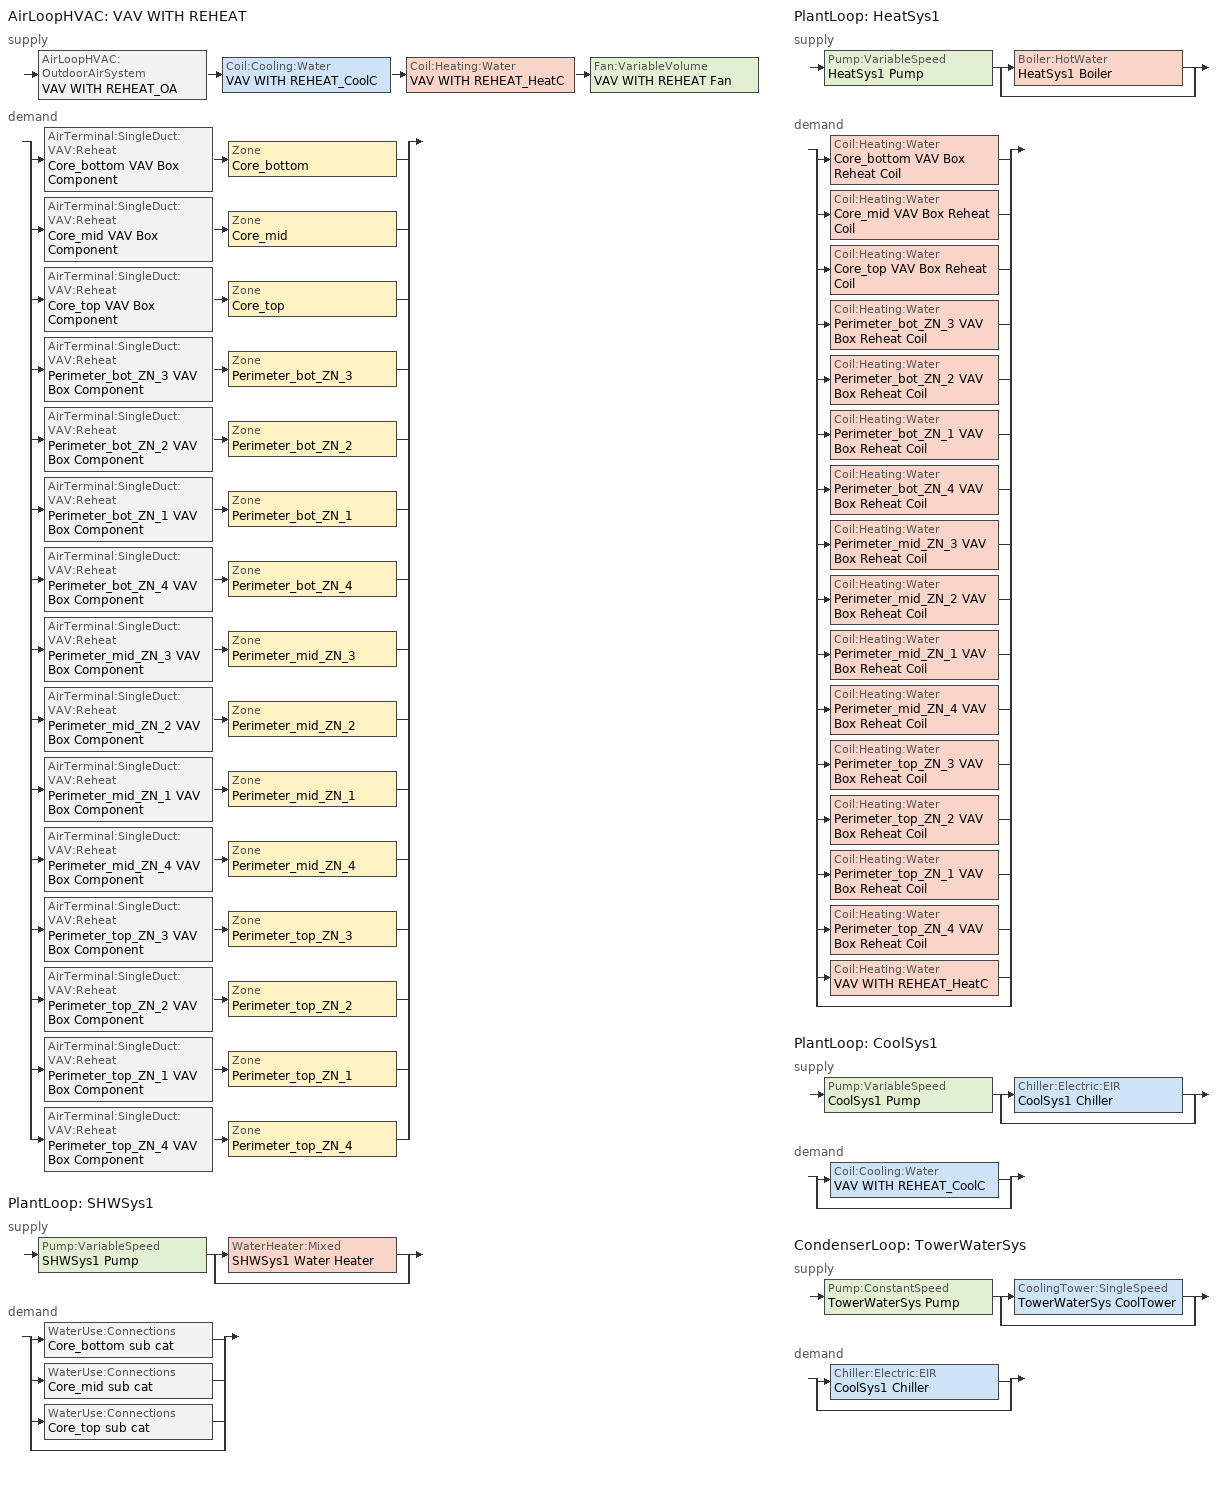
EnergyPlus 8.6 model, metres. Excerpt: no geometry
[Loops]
AirLoopHVAC 'VAV WITH REHEAT'
 supply: AirLoopHVAC:OutdoorAirSystem 'VAV WITH REHEAT_OA' > Coil:Cooling:Water 'VAV WITH REHEAT_CoolC' > Coil:Heating:Water 'VAV WITH REHEAT_HeatC' > Fan:VariableVolume 'VAV WITH REHEAT Fan'
 demand: split
  | AirTerminal:SingleDuct:VAV:Reheat 'Core_bottom VAV Box Component' > Zone 'Core_bottom'
  | AirTerminal:SingleDuct:VAV:Reheat 'Core_mid VAV Box Component' > Zone 'Core_mid'
  | AirTerminal:SingleDuct:VAV:Reheat 'Core_top VAV Box Component' > Zone 'Core_top'
  | AirTerminal:SingleDuct:VAV:Reheat 'Perimeter_bot_ZN_3 VAV Box Component' > Zone 'Perimeter_bot_ZN_3'
  | AirTerminal:SingleDuct:VAV:Reheat 'Perimeter_bot_ZN_2 VAV Box Component' > Zone 'Perimeter_bot_ZN_2'
  | AirTerminal:SingleDuct:VAV:Reheat 'Perimeter_bot_ZN_1 VAV Box Component' > Zone 'Perimeter_bot_ZN_1'
  | AirTerminal:SingleDuct:VAV:Reheat 'Perimeter_bot_ZN_4 VAV Box Component' > Zone 'Perimeter_bot_ZN_4'
  | AirTerminal:SingleDuct:VAV:Reheat 'Perimeter_mid_ZN_3 VAV Box Component' > Zone 'Perimeter_mid_ZN_3'
  | AirTerminal:SingleDuct:VAV:Reheat 'Perimeter_mid_ZN_2 VAV Box Component' > Zone 'Perimeter_mid_ZN_2'
  | AirTerminal:SingleDuct:VAV:Reheat 'Perimeter_mid_ZN_1 VAV Box Component' > Zone 'Perimeter_mid_ZN_1'
  | AirTerminal:SingleDuct:VAV:Reheat 'Perimeter_mid_ZN_4 VAV Box Component' > Zone 'Perimeter_mid_ZN_4'
  | AirTerminal:SingleDuct:VAV:Reheat 'Perimeter_top_ZN_3 VAV Box Component' > Zone 'Perimeter_top_ZN_3'
  | AirTerminal:SingleDuct:VAV:Reheat 'Perimeter_top_ZN_2 VAV Box Component' > Zone 'Perimeter_top_ZN_2'
  | AirTerminal:SingleDuct:VAV:Reheat 'Perimeter_top_ZN_1 VAV Box Component' > Zone 'Perimeter_top_ZN_1'
  | AirTerminal:SingleDuct:VAV:Reheat 'Perimeter_top_ZN_4 VAV Box Component' > Zone 'Perimeter_top_ZN_4'
PlantLoop 'SHWSys1'
 supply: Pump:VariableSpeed 'SHWSys1 Pump' > split
  | WaterHeater:Mixed 'SHWSys1 Water Heater'
  | bypass
 demand: split
  | WaterUse:Connections 'Core_bottom sub cat'
  | WaterUse:Connections 'Core_mid sub cat'
  | WaterUse:Connections 'Core_top sub cat'
  | bypass
PlantLoop 'HeatSys1'
 supply: Pump:VariableSpeed 'HeatSys1 Pump' > split
  | Boiler:HotWater 'HeatSys1 Boiler'
  | bypass
 demand: split
  | Coil:Heating:Water 'Core_bottom VAV Box Reheat Coil'
  | Coil:Heating:Water 'Core_mid VAV Box Reheat Coil'
  | Coil:Heating:Water 'Core_top VAV Box Reheat Coil'
  | Coil:Heating:Water 'Perimeter_bot_ZN_3 VAV Box Reheat Coil'
  | Coil:Heating:Water 'Perimeter_bot_ZN_2 VAV Box Reheat Coil'
  | Coil:Heating:Water 'Perimeter_bot_ZN_1 VAV Box Reheat Coil'
  | Coil:Heating:Water 'Perimeter_bot_ZN_4 VAV Box Reheat Coil'
  | Coil:Heating:Water 'Perimeter_mid_ZN_3 VAV Box Reheat Coil'
  | Coil:Heating:Water 'Perimeter_mid_ZN_2 VAV Box Reheat Coil'
  | Coil:Heating:Water 'Perimeter_mid_ZN_1 VAV Box Reheat Coil'
  | Coil:Heating:Water 'Perimeter_mid_ZN_4 VAV Box Reheat Coil'
  | Coil:Heating:Water 'Perimeter_top_ZN_3 VAV Box Reheat Coil'
  | Coil:Heating:Water 'Perimeter_top_ZN_2 VAV Box Reheat Coil'
  | Coil:Heating:Water 'Perimeter_top_ZN_1 VAV Box Reheat Coil'
  | Coil:Heating:Water 'Perimeter_top_ZN_4 VAV Box Reheat Coil'
  | Coil:Heating:Water 'VAV WITH REHEAT_HeatC'
  | bypass
PlantLoop 'CoolSys1'
 supply: Pump:VariableSpeed 'CoolSys1 Pump' > split
  | Chiller:Electric:EIR 'CoolSys1 Chiller'
  | bypass
 demand: split
  | Coil:Cooling:Water 'VAV WITH REHEAT_CoolC'
  | bypass
CondenserLoop 'TowerWaterSys'
 supply: Pump:ConstantSpeed 'TowerWaterSys Pump' > split
  | CoolingTower:SingleSpeed 'TowerWaterSys CoolTower'
  | bypass
 demand: split
  | Chiller:Electric:EIR 'CoolSys1 Chiller'
  | bypass
[ComponentCost:LineItem]
Name | Line Item Type | Item | Cost per Each {$} | Quantity | Cost per Unit of Output Capacity {$/kW}
Infiltration:Core_bottom | General | Core_bottom | 1 | 0.3217
People:Core_bottom | General | Core_bottom | 1 | 99.014
LIGHTING EQUIP:Core_bottom | Lights | Core_bottom |  |  | 1
ELECTRIC EQUIPMENT:Core_bottom:MiscPlug | General | Core_bottom | 1 | 20.4359
Infiltration:Core_mid | General | Core_mid | 1 | 3.2169
People:Core_mid | General | Core_mid | 1 | 990.1396
LIGHTING EQUIP:Core_mid | Lights | Core_mid |  |  | 1
ELECTRIC EQUIPMENT:Core_mid:MiscPlug | General | Core_mid | 1 | 204.3587
Infiltration:Core_top | General | Core_top | 1 | 0.3217
People:Core_top | General | Core_top | 1 | 99.014
LIGHTING EQUIP:Core_top | Lights | Core_top |  |  | 1
ELECTRIC EQUIPMENT:Core_top:MiscPlug | General | Core_top | 1 | 20.4359
Infiltration:Perimeter_bot_ZN_3 | General | Perimeter_bot_ZN_3 | 1 | 0.0796
People:Perimeter_bot_ZN_3 | General | Perimeter_bot_ZN_3 | 1 | 12.2544
LIGHTING EQUIP:Perimeter_bot_ZN_3 | Lights | Perimeter_bot_ZN_3 |  |  | 1
ELECTRIC EQUIPMENT:Perimeter_bot_ZN_3:MiscPlug | General | Perimeter_bot_ZN_3 | 1 | 2.5292
Infiltration:Perimeter_bot_ZN_2 | General | Perimeter_bot_ZN_2 | 1 | 0.0513
People:Perimeter_bot_ZN_2 | General | Perimeter_bot_ZN_2 | 1 | 7.8972
LIGHTING EQUIP:Perimeter_bot_ZN_2 | Lights | Perimeter_bot_ZN_2 |  |  | 1
ELECTRIC EQUIPMENT:Perimeter_bot_ZN_2:MiscPlug | General | Perimeter_bot_ZN_2 | 1 | 1.6299
Infiltration:Perimeter_bot_ZN_1 | General | Perimeter_bot_ZN_1 | 1 | 0.0796
People:Perimeter_bot_ZN_1 | General | Perimeter_bot_ZN_1 | 1 | 12.2546
LIGHTING EQUIP:Perimeter_bot_ZN_1 | Lights | Perimeter_bot_ZN_1 |  |  | 1
ELECTRIC EQUIPMENT:Perimeter_bot_ZN_1:MiscPlug | General | Perimeter_bot_ZN_1 | 1 | 2.5293
Infiltration:Perimeter_bot_ZN_4 | General | Perimeter_bot_ZN_4 | 1 | 0.0513
People:Perimeter_bot_ZN_4 | General | Perimeter_bot_ZN_4 | 1 | 7.8972
LIGHTING EQUIP:Perimeter_bot_ZN_4 | Lights | Perimeter_bot_ZN_4 |  |  | 1
ELECTRIC EQUIPMENT:Perimeter_bot_ZN_4:MiscPlug | General | Perimeter_bot_ZN_4 | 1 | 1.6299
Infiltration:Perimeter_mid_ZN_3 | General | Perimeter_mid_ZN_3 | 1 | 0.7963
People:Perimeter_mid_ZN_3 | General | Perimeter_mid_ZN_3 | 1 | 122.5444
LIGHTING EQUIP:Perimeter_mid_ZN_3 | Lights | Perimeter_mid_ZN_3 |  |  | 1
ELECTRIC EQUIPMENT:Perimeter_mid_ZN_3:MiscPlug | General | Perimeter_mid_ZN_3 | 1 | 25.2924
Infiltration:Perimeter_mid_ZN_2 | General | Perimeter_mid_ZN_2 | 1 | 0.5131
People:Perimeter_mid_ZN_2 | General | Perimeter_mid_ZN_2 | 1 | 78.9723
LIGHTING EQUIP:Perimeter_mid_ZN_2 | Lights | Perimeter_mid_ZN_2 |  |  | 1
ELECTRIC EQUIPMENT:Perimeter_mid_ZN_2:MiscPlug | General | Perimeter_mid_ZN_2 | 1 | 16.2994
Infiltration:Perimeter_mid_ZN_1 | General | Perimeter_mid_ZN_1 | 1 | 0.7963
People:Perimeter_mid_ZN_1 | General | Perimeter_mid_ZN_1 | 1 | 122.5463
LIGHTING EQUIP:Perimeter_mid_ZN_1 | Lights | Perimeter_mid_ZN_1 |  |  | 1
ELECTRIC EQUIPMENT:Perimeter_mid_ZN_1:MiscPlug | General | Perimeter_mid_ZN_1 | 1 | 25.2928
Infiltration:Perimeter_mid_ZN_4 | General | Perimeter_mid_ZN_4 | 1 | 0.5131
People:Perimeter_mid_ZN_4 | General | Perimeter_mid_ZN_4 | 1 | 78.9718
LIGHTING EQUIP:Perimeter_mid_ZN_4 | Lights | Perimeter_mid_ZN_4 |  |  | 1
ELECTRIC EQUIPMENT:Perimeter_mid_ZN_4:MiscPlug | General | Perimeter_mid_ZN_4 | 1 | 16.2993
Infiltration:Perimeter_top_ZN_3 | General | Perimeter_top_ZN_3 | 1 | 0.0796
People:Perimeter_top_ZN_3 | General | Perimeter_top_ZN_3 | 1 | 12.2544
LIGHTING EQUIP:Perimeter_top_ZN_3 | Lights | Perimeter_top_ZN_3 |  |  | 1
ELECTRIC EQUIPMENT:Perimeter_top_ZN_3:MiscPlug | General | Perimeter_top_ZN_3 | 1 | 2.5292
Infiltration:Perimeter_top_ZN_2 | General | Perimeter_top_ZN_2 | 1 | 0.0513
People:Perimeter_top_ZN_2 | General | Perimeter_top_ZN_2 | 1 | 7.8972
LIGHTING EQUIP:Perimeter_top_ZN_2 | Lights | Perimeter_top_ZN_2 |  |  | 1
ELECTRIC EQUIPMENT:Perimeter_top_ZN_2:MiscPlug | General | Perimeter_top_ZN_2 | 1 | 1.6299
Infiltration:Perimeter_top_ZN_1 | General | Perimeter_top_ZN_1 | 1 | 0.0796
People:Perimeter_top_ZN_1 | General | Perimeter_top_ZN_1 | 1 | 12.2546
LIGHTING EQUIP:Perimeter_top_ZN_1 | Lights | Perimeter_top_ZN_1 |  |  | 1
ELECTRIC EQUIPMENT:Perimeter_top_ZN_1:MiscPlug | General | Perimeter_top_ZN_1 | 1 | 2.5293
Infiltration:Perimeter_top_ZN_4 | General | Perimeter_top_ZN_4 | 1 | 0.0513
People:Perimeter_top_ZN_4 | General | Perimeter_top_ZN_4 | 1 | 7.8972
LIGHTING EQUIP:Perimeter_top_ZN_4 | Lights | Perimeter_top_ZN_4 |  |  | 1
ELECTRIC EQUIPMENT:Perimeter_top_ZN_4:MiscPlug | General | Perimeter_top_ZN_4 | 1 | 1.6299
[Sizing:Zone] Zone Cooling Design Supply Air Temperature Input Method=SupplyAirTemperature; Zone Cooling Design Supply Air Temperature {C}=14; Zone Heating Design Supply Air Temperature Input Method=SupplyAirTemperature; Zone Heating Design Supply Air Temperature {C}=40; Zone Cooling Design Supply Air Humidity Ratio {kgWater/kgDryAir}=0.0085; Zone Heating Design Supply Air Humidity Ratio {kgWater/kgDryAir}=0.008; Zone Heating Sizing Factor=0; Zone Cooling Sizing Factor=0; Cooling Design Air Flow Method=DesignDay; Cooling Design Air Flow Rate {m3/s}=0; Cooling Minimum Air Flow {m3/s}=0; Cooling Minimum Air Flow Fraction=0; Heating Design Air Flow Method=DesignDay; Heating Design Air Flow Rate {m3/s}=0
Name | Design Specification Outdoor Air Object
Core_bottom | SZ DSOA Core_bottom
Core_mid | SZ DSOA Core_mid
Core_top | SZ DSOA Core_top
Perimeter_bot_ZN_3 | SZ DSOA Perimeter_bot_ZN_3
Perimeter_bot_ZN_2 | SZ DSOA Perimeter_bot_ZN_2
Perimeter_bot_ZN_1 | SZ DSOA Perimeter_bot_ZN_1
Perimeter_bot_ZN_4 | SZ DSOA Perimeter_bot_ZN_4
Perimeter_mid_ZN_3 | SZ DSOA Perimeter_mid_ZN_3
Perimeter_mid_ZN_2 | SZ DSOA Perimeter_mid_ZN_2
Perimeter_mid_ZN_1 | SZ DSOA Perimeter_mid_ZN_1
Perimeter_mid_ZN_4 | SZ DSOA Perimeter_mid_ZN_4
Perimeter_top_ZN_3 | SZ DSOA Perimeter_top_ZN_3
Perimeter_top_ZN_2 | SZ DSOA Perimeter_top_ZN_2
Perimeter_top_ZN_1 | SZ DSOA Perimeter_top_ZN_1
Perimeter_top_ZN_4 | SZ DSOA Perimeter_top_ZN_4
[DesignSpecification:OutdoorAir] Outdoor Air Method=Flow/Zone; Outdoor Air Flow per Zone Floor Area {m3/s-m2}=0
Name | Outdoor Air Flow per Zone {m3/s}
SZ DSOA Core_bottom; SZ DSOA Core_mid; SZ DSOA Core_top | 1.00723
SZ DSOA Perimeter_bot_ZN_3; SZ DSOA Perimeter_mid_ZN_3; SZ DSOA Perimeter_top_ZN_3 | 0.12466
SZ DSOA Perimeter_bot_ZN_2; SZ DSOA Perimeter_mid_ZN_2; SZ DSOA Perimeter_top_ZN_2 | 0.0803356
SZ DSOA Perimeter_bot_ZN_1; SZ DSOA Perimeter_mid_ZN_1; SZ DSOA Perimeter_top_ZN_1 | 0.124662
SZ DSOA Perimeter_bot_ZN_4; SZ DSOA Perimeter_mid_ZN_4; SZ DSOA Perimeter_top_ZN_4 | 0.0803351
[ZoneControl:Thermostat] Control Type Schedule=Dual Zone Control Type Sched
Name | Zone or ZoneList | Control 1
Core_bottom Thermostat | Core_bottom | Core_bottom DualSPSched
Core_mid Thermostat | Core_mid | Core_mid DualSPSched
Core_top Thermostat | Core_top | Core_top DualSPSched
Perimeter_bot_ZN_3 Thermostat | Perimeter_bot_ZN_3 | Perimeter_bot_ZN_3 DualSPSched
Perimeter_bot_ZN_2 Thermostat | Perimeter_bot_ZN_2 | Perimeter_bot_ZN_2 DualSPSched
Perimeter_bot_ZN_1 Thermostat | Perimeter_bot_ZN_1 | Perimeter_bot_ZN_1 DualSPSched
Perimeter_bot_ZN_4 Thermostat | Perimeter_bot_ZN_4 | Perimeter_bot_ZN_4 DualSPSched
Perimeter_mid_ZN_3 Thermostat | Perimeter_mid_ZN_3 | Perimeter_mid_ZN_3 DualSPSched
Perimeter_mid_ZN_2 Thermostat | Perimeter_mid_ZN_2 | Perimeter_mid_ZN_2 DualSPSched
Perimeter_mid_ZN_1 Thermostat | Perimeter_mid_ZN_1 | Perimeter_mid_ZN_1 DualSPSched
Perimeter_mid_ZN_4 Thermostat | Perimeter_mid_ZN_4 | Perimeter_mid_ZN_4 DualSPSched
Perimeter_top_ZN_3 Thermostat | Perimeter_top_ZN_3 | Perimeter_top_ZN_3 DualSPSched
Perimeter_top_ZN_2 Thermostat | Perimeter_top_ZN_2 | Perimeter_top_ZN_2 DualSPSched
Perimeter_top_ZN_1 Thermostat | Perimeter_top_ZN_1 | Perimeter_top_ZN_1 DualSPSched
Perimeter_top_ZN_4 Thermostat | Perimeter_top_ZN_4 | Perimeter_top_ZN_4 DualSPSched
[ThermostatSetpoint:DualSetpoint] Heating Setpoint Temperature Schedule=HtgSetP_Sch; Cooling Setpoint Temperature Schedule=ClgSetP_Sch
Core_bottom DualSPSched; Core_mid DualSPSched; Core_top DualSPSched; Perimeter_bot_ZN_3 DualSPSched; Perimeter_bot_ZN_2 DualSPSched; Perimeter_bot_ZN_1 DualSPSched; Perimeter_bot_ZN_4 DualSPSched; Perimeter_mid_ZN_3 DualSPSched; Perimeter_mid_ZN_2 DualSPSched; Perimeter_mid_ZN_1 DualSPSched; Perimeter_mid_ZN_4 DualSPSched; Perimeter_top_ZN_3 DualSPSched; Perimeter_top_ZN_2 DualSPSched; Perimeter_top_ZN_1 DualSPSched; Perimeter_top_ZN_4 DualSPSched
[Zone equipment]
Core_bottom: Core_bottom VAV Box Component
Core_mid: Core_mid VAV Box Component
Core_top: Core_top VAV Box Component
Perimeter_bot_ZN_3: Perimeter_bot_ZN_3 VAV Box Component
Perimeter_bot_ZN_2: Perimeter_bot_ZN_2 VAV Box Component
Perimeter_bot_ZN_1: Perimeter_bot_ZN_1 VAV Box Component
Perimeter_bot_ZN_4: Perimeter_bot_ZN_4 VAV Box Component
Perimeter_mid_ZN_3: Perimeter_mid_ZN_3 VAV Box Component
Perimeter_mid_ZN_2: Perimeter_mid_ZN_2 VAV Box Component
Perimeter_mid_ZN_1: Perimeter_mid_ZN_1 VAV Box Component
Perimeter_mid_ZN_4: Perimeter_mid_ZN_4 VAV Box Component
Perimeter_top_ZN_3: Perimeter_top_ZN_3 VAV Box Component
Perimeter_top_ZN_2: Perimeter_top_ZN_2 VAV Box Component
Perimeter_top_ZN_1: Perimeter_top_ZN_1 VAV Box Component
Perimeter_top_ZN_4: Perimeter_top_ZN_4 VAV Box Component
[AirTerminal:SingleDuct:VAV:Reheat] Availability Schedule=ALWAYS_ON; Maximum Air Flow Rate {m3/s}=AUTOSIZE; Zone Minimum Air Flow Input Method=Constant; Constant Minimum Air Flow Fraction=0.3; Maximum Hot Water or Steam Flow Rate {m3/s}=AUTOSIZE; Minimum Hot Water or Steam Flow Rate {m3/s}=0; Convergence Tolerance=0.001; Damper Heating Action=Reverse; Maximum Flow per Zone Floor Area During Reheat {m3/s-m2}=autosize; Maximum Flow Fraction During Reheat=autosize
Name | Reheat Coil
Core_bottom VAV Box Component | Core_bottom VAV Box Reheat Coil
Core_mid VAV Box Component | Core_mid VAV Box Reheat Coil
Core_top VAV Box Component | Core_top VAV Box Reheat Coil
Perimeter_bot_ZN_3 VAV Box Component | Perimeter_bot_ZN_3 VAV Box Reheat Coil
Perimeter_bot_ZN_2 VAV Box Component | Perimeter_bot_ZN_2 VAV Box Reheat Coil
Perimeter_bot_ZN_1 VAV Box Component | Perimeter_bot_ZN_1 VAV Box Reheat Coil
Perimeter_bot_ZN_4 VAV Box Component | Perimeter_bot_ZN_4 VAV Box Reheat Coil
Perimeter_mid_ZN_3 VAV Box Component | Perimeter_mid_ZN_3 VAV Box Reheat Coil
Perimeter_mid_ZN_2 VAV Box Component | Perimeter_mid_ZN_2 VAV Box Reheat Coil
Perimeter_mid_ZN_1 VAV Box Component | Perimeter_mid_ZN_1 VAV Box Reheat Coil
Perimeter_mid_ZN_4 VAV Box Component | Perimeter_mid_ZN_4 VAV Box Reheat Coil
Perimeter_top_ZN_3 VAV Box Component | Perimeter_top_ZN_3 VAV Box Reheat Coil
Perimeter_top_ZN_2 VAV Box Component | Perimeter_top_ZN_2 VAV Box Reheat Coil
Perimeter_top_ZN_1 VAV Box Component | Perimeter_top_ZN_1 VAV Box Reheat Coil
Perimeter_top_ZN_4 VAV Box Component | Perimeter_top_ZN_4 VAV Box Reheat Coil
[Coil:Heating:Water] Availability Schedule=ALWAYS_ON; U-Factor Times Area Value {W/K}=AUTOSIZE; Maximum Water Flow Rate {m3/s}=AUTOSIZE; Performance Input Method=UFactorTimesAreaAndDesignWaterFlowRate; Rated Capacity {W}=AUTOSIZE; Rated Inlet Water Temperature {C}=82.2; Rated Inlet Air Temperature {C}=16.6; Rated Outlet Water Temperature {C}=71.1; Rated Outlet Air Temperature {C}=32.2
Core_bottom VAV Box Reheat Coil; Core_mid VAV Box Reheat Coil; Core_top VAV Box Reheat Coil; Perimeter_bot_ZN_3 VAV Box Reheat Coil; Perimeter_bot_ZN_2 VAV Box Reheat Coil; Perimeter_bot_ZN_1 VAV Box Reheat Coil; Perimeter_bot_ZN_4 VAV Box Reheat Coil; Perimeter_mid_ZN_3 VAV Box Reheat Coil; Perimeter_mid_ZN_2 VAV Box Reheat Coil; Perimeter_mid_ZN_1 VAV Box Reheat Coil; Perimeter_mid_ZN_4 VAV Box Reheat Coil; Perimeter_top_ZN_3 VAV Box Reheat Coil; Perimeter_top_ZN_2 VAV Box Reheat Coil; Perimeter_top_ZN_1 VAV Box Reheat Coil; Perimeter_top_ZN_4 VAV Box Reheat Coil; VAV WITH REHEAT_HeatC
[WaterUse:Connections]
Name | Water Use Equipment 1
Core_bottom sub cat | Core_bottom sub cat
Core_mid sub cat | Core_mid sub cat
Core_top sub cat | Core_top sub cat
[WaterUse:Equipment] Peak Flow Rate {m3/s}=3.66667e-05; Flow Rate Fraction Schedule=BLDG_SWH_SCH
Name | Target Temperature Schedule | Hot Water Supply Temperature Schedule | Zone | Sensible Fraction Schedule | Latent Fraction Schedule
Core_bottom sub cat | Core_bottom sub cat Temp Sched | Core_bottom sub catHot Supply Temp Sched | Core_bottom | Core_bottom sub cat Sensible fract sched | Core_bottom sub cat Latent fract sched
Core_mid sub cat | Core_mid sub cat Temp Sched | Core_mid sub catHot Supply Temp Sched | Core_mid | Core_mid sub cat Sensible fract sched | Core_mid sub cat Latent fract sched
Core_top sub cat | Core_top sub cat Temp Sched | Core_top sub catHot Supply Temp Sched | Core_top | Core_top sub cat Sensible fract sched | Core_top sub cat Latent fract sched
[AirLoopHVAC]
VAV WITH REHEAT: Design Supply Air Flow Rate {m3/s}=AUTOSIZE
[Controller:WaterCoil] Control Variable=Temperature; Actuator Variable=FLOW; Maximum Actuated Flow {m3/s}=AUTOSIZE; Minimum Actuated Flow {m3/s}=0
Name | Action | Controller Convergence Tolerance {deltaC}
VAV WITH REHEAT_CoolC_Controller | REVERSE
VAV WITH REHEAT_HeatC_Controller | NORMAL | 0.0001
[SetpointManager:Scheduled] Control Variable=Temperature
Name | Schedule | Setpoint Node or NodeList
VAV WITH REHEAT_HeatC SAT Manager | Seasonal-Reset-Supply-Air-Temp-Sch | VAV WITH REHEAT Supply Equipment Outlet Node
SHWSys1 Loop Setpoint Manager | SHWSys1-Loop-Temp-Schedule | SHWSys1 Supply Outlet Node
HeatSys1 Loop Setpoint Manager | HW-Loop-Temp-Schedule | HeatSys1 Supply Outlet Node
HeatSys1 Boiler Setpoint Manager | HW-Loop-Temp-Schedule | HeatSys1 Supply Equipment Outlet Node
CoolSys1 Loop Setpoint Manager | CW-Loop-Temp-Schedule | CoolSys1 Supply Outlet Node
[SetpointManager:MixedAir] Control Variable=Temperature
Name | Setpoint Node or NodeList
VAV WITH REHEAT_CoolC SAT Manager | VAV WITH REHEAT_CoolC-VAV WITH REHEAT_HeatCNode
VAV WITH REHEAT_HeatC SAT Manager | VAV WITH REHEAT_HeatC-VAV WITH REHEAT FanNode
VAV WITH REHEAT_OAMixed Air Temp Manager | VAV WITH REHEAT_OA-VAV WITH REHEAT_CoolCNode
[Sizing:System]
VAV WITH REHEAT: Type of Load to Size On=Sensible; Design Outdoor Air Flow Rate {m3/s}=AUTOSIZE; Central Heating Maximum System Air Flow Ratio=0.3; Preheat Design Temperature {C}=7; Preheat Design Humidity Ratio {kgWater/kgDryAir}=0.008; Precool Design Temperature {C}=12.8; Precool Design Humidity Ratio {kgWater/kgDryAir}=0.008; Central Cooling Design Supply Air Temperature {C}=12.8; Central Heating Design Supply Air Temperature {C}=16.7; Type of Zone Sum to Use=NonCoincident; 100% Outdoor Air in Cooling=No; 100% Outdoor Air in Heating=No; Central Cooling Design Supply Air Humidity Ratio {kgWater/kgDryAir}=0.0085; Central Heating Design Supply Air Humidity Ratio {kgWater/kgDryAir}=0.008; Cooling Supply Air Flow Rate Method=DesignDay; Cooling Supply Air Flow Rate {m3/s}=0; Heating Supply Air Flow Rate Method=DesignDay; Heating Supply Air Flow Rate {m3/s}=0; System Outdoor Air Method=ZoneSum; Zone Maximum Outdoor Air Fraction=1; Cooling Design Capacity Method=CoolingDesignCapacity; Cooling Design Capacity {W}=autosize; Heating Design Capacity Method=HeatingDesignCapacity; Heating Design Capacity {W}=autosize; Central Cooling Capacity Control Method=OnOff
[Controller:OutdoorAir]
VAV WITH REHEAT_OA_Controller: Minimum Outdoor Air Flow Rate {m3/s}=AUTOSIZE; Maximum Outdoor Air Flow Rate {m3/s}=AUTOSIZE; Economizer Control Type=FixedDryBulb; Economizer Control Action Type=ModulateFlow; Economizer Maximum Limit Dry-Bulb Temperature {C}=19; Economizer Maximum Limit Enthalpy {J/kg}=32000; Economizer Minimum Limit Dry-Bulb Temperature {C}=0; Lockout Type=NoLockout; Minimum Limit Type=FixedMinimum; Minimum Outdoor Air Schedule=MinOA_Sched
[Coil:Cooling:Water]
VAV WITH REHEAT_CoolC: Availability Schedule=ALWAYS_ON; Design Water Flow Rate {m3/s}=AUTOSIZE; Design Air Flow Rate {m3/s}=AUTOSIZE; Design Inlet Water Temperature {C}=AUTOSIZE; Design Inlet Air Temperature {C}=AUTOSIZE; Design Outlet Air Temperature {C}=AUTOSIZE; Design Inlet Air Humidity Ratio {kgWater/kgDryAir}=AUTOSIZE; Design Outlet Air Humidity Ratio {kgWater/kgDryAir}=AUTOSIZE; Type of Analysis=SimpleAnalysis; Heat Exchanger Configuration=CrossFlow
[Fan:VariableVolume]
VAV WITH REHEAT Fan: Availability Schedule=HVACOperationSchd; Fan Total Efficiency=0.316414; Pressure Rise {Pa}=750; Maximum Flow Rate {m3/s}=AUTOSIZE; Fan Power Minimum Flow Rate Input Method=Fraction; Fan Power Minimum Flow Fraction=0.25; Motor Efficiency=0.95; Motor In Airstream Fraction=1; Fan Power Coefficient 1=0.350712; Fan Power Coefficient 2=0.308505; Fan Power Coefficient 3=-0.541374; Fan Power Coefficient 4=0.871988; Fan Power Coefficient 5=0
[PlantLoop] Fluid Type=WATER; Maximum Loop Flow Rate {m3/s}=AUTOSIZE; Minimum Loop Flow Rate {m3/s}=0; Plant Loop Volume {m3}=AUTOSIZE; Load Distribution Scheme=Optimal
Name | Plant Equipment Operation Scheme | Maximum Loop Temperature {C} | Minimum Loop Temperature {C}
SHWSys1 | SHWSys1 Loop Operation Scheme List | 60 | 10
HeatSys1 | HeatSys1 Loop Operation Scheme List | 100 | 10
CoolSys1 | CoolSys1 Loop Operation Scheme List | 98 | 1
[Sizing:Plant]
Name | Loop Type | Design Loop Exit Temperature {C} | Loop Design Temperature Difference {deltaC}
SHWSys1 | Heating | 60 | 5
HeatSys1 | Heating | 82 | 11
CoolSys1 | Cooling | 7.22 | 6.67
TowerWaterSys | Condenser | 29.4 | 5.6
[PlantEquipmentOperationSchemes] Control Scheme 1 Schedule=PlantOnSched
Name | Control Scheme 1
SHWSys1 Loop Operation Scheme List | SHWSys1 Operation Scheme
HeatSys1 Loop Operation Scheme List | HeatSys1 Operation Scheme
CoolSys1 Loop Operation Scheme List | CoolSys1 Operation Scheme
[PlantEquipmentOperation:HeatingLoad] Load Range 1 Lower Limit {W}=0; Load Range 1 Upper Limit {W}=1000000000000000
Name | Range 1 Equipment List
SHWSys1 Operation Scheme | SHWSys1 Equipment List
HeatSys1 Operation Scheme | HeatSys1 Equipment List
[PlantEquipmentList]
SHWSys1 Equipment List: SHWSys1 Water Heater
HeatSys1 Equipment List: HeatSys1 Boiler
CoolSys1 Equipment List: CoolSys1 Chiller
[Pump:VariableSpeed] Design Maximum Flow Rate {m3/s}=AUTOSIZE; Design Power Consumption {W}=AUTOSIZE; Fraction of Motor Inefficiencies to Fluid Stream=0; Coefficient 1 of the Part Load Performance Curve=0; Coefficient 2 of the Part Load Performance Curve=1; Coefficient 3 of the Part Load Performance Curve=0; Coefficient 4 of the Part Load Performance Curve=0; Design Minimum Flow Rate {m3/s}=0; Pump Control Type=Intermittent
Name | Design Pump Head {Pa} | Motor Efficiency
SHWSys1 Pump | 0.001 | 1
HeatSys1 Pump; CoolSys1 Pump | 179352 | 0.9
[WaterHeater:Mixed]
SHWSys1 Water Heater: Tank Volume {m3}=1; Setpoint Temperature Schedule=SHWSys1 Water Heater Setpoint Temperature Schedule; Deadband Temperature Difference {deltaC}=2; Maximum Temperature Limit {C}=82.2222; Heater Control Type=Cycle; Heater Maximum Capacity {W}=845000; Heater Fuel Type=NATURALGAS; Heater Thermal Efficiency=0.8; Off Cycle Parasitic Fuel Consumption Rate {W}=20; Off Cycle Parasitic Fuel Type=NATURALGAS; Off Cycle Parasitic Heat Fraction to Tank=0.8; On Cycle Parasitic Fuel Type=NATURALGAS; Ambient Temperature Indicator=Schedule; Ambient Temperature Schedule=SHWSys1 Water Heater Ambient Temperature Schedule; Off Cycle Loss Coefficient to Ambient Temperature {W/K}=6; On Cycle Loss Coefficient to Ambient Temperature {W/K}=6; Use Side Effectiveness=1; Source Side Effectiveness=1; Use Side Design Flow Rate {m3/s}=AUTOSIZE; Source Side Design Flow Rate {m3/s}=AUTOSIZE; Indirect Water Heating Recovery Time {hr}=1.5
[Boiler:HotWater]
HeatSys1 Boiler: Fuel Type=NATURALGAS; Nominal Capacity {W}=AUTOSIZE; Nominal Thermal Efficiency=0.8; Efficiency Curve Temperature Evaluation Variable=LeavingBoiler; Normalized Boiler Efficiency Curve=HeatSys1 Boiler Efficiency Curve; Design Water Outlet Temperature {C}=81; Design Water Flow Rate {m3/s}=AUTOSIZE; Minimum Part Load Ratio=0; Maximum Part Load Ratio=1.2; Optimum Part Load Ratio=1; Water Outlet Upper Temperature Limit {C}=95; Boiler Flow Mode=LeavingSetpointModulated
[PlantEquipmentOperation:CoolingLoad] Load Range 1 Lower Limit {W}=0
Name | Load Range 1 Upper Limit {W} | Range 1 Equipment List
CoolSys1 Operation Scheme | 100000000000000 | CoolSys1 Equipment List
TowerWaterSys Operation Scheme | 1000000000000 | TowerWaterSys Equipment List
[Chiller:Electric:EIR]
CoolSys1 Chiller: Reference Capacity {W}=AUTOSIZE; Reference COP {W/W}=4.9; Reference Leaving Chilled Water Temperature {C}=6.67; Reference Entering Condenser Fluid Temperature {C}=29.4; Reference Chilled Water Flow Rate {m3/s}=AutoSize; Reference Condenser Fluid Flow Rate {m3/s}=AutoSize; Cooling Capacity Function of Temperature Curve=ChillerCentCapFT; Electric Input to Cooling Output Ratio Function of Temperature Curve=ChillerCentEIRFT; Electric Input to Cooling Output Ratio Function of Part Load Ratio Curve=ChillerCentEIRPLR; Minimum Part Load Ratio=0.15; Maximum Part Load Ratio=1; Optimum Part Load Ratio=1; Minimum Unloading Ratio=0.25; Condenser Type=WaterCooled; Leaving Chilled Water Lower Temperature Limit {C}=5; Chiller Flow Mode=ConstantFlow; Design Heat Recovery Water Flow Rate {m3/s}=0
[CondenserLoop]
TowerWaterSys: Fluid Type=Water; Condenser Equipment Operation Scheme=TowerWaterSys Loop Operation Scheme List; Maximum Loop Temperature {C}=80; Minimum Loop Temperature {C}=5; Maximum Loop Flow Rate {m3/s}=AUTOSIZE; Minimum Loop Flow Rate {m3/s}=0; Condenser Loop Volume {m3}=AUTOSIZE; Load Distribution Scheme=SequentialLoad
[SetpointManager:FollowOutdoorAirTemperature]
TowerWaterSys: Control Variable=Temperature; Reference Temperature Type=OutdoorAirWetBulb; Offset Temperature Difference {deltaC}=0; Maximum Setpoint Temperature {C}=80; Minimum Setpoint Temperature {C}=5; Setpoint Node or NodeList=TowerWaterSys Supply Outlet Node
[CondenserEquipmentOperationSchemes]
TowerWaterSys Loop Operation Scheme List: Control Scheme 1=TowerWaterSys Operation Scheme; Control Scheme 1 Schedule=PlantOnSched
[CondenserEquipmentList]
TowerWaterSys Equipment List: TowerWaterSys CoolTower
[Pump:ConstantSpeed]
TowerWaterSys Pump: Design Flow Rate {m3/s}=AUTOSIZE; Design Pump Head {Pa}=179352; Design Power Consumption {W}=AUTOSIZE; Motor Efficiency=0.87; Fraction of Motor Inefficiencies to Fluid Stream=0; Pump Control Type=Intermittent
[CoolingTower:SingleSpeed]
TowerWaterSys CoolTower: Design Water Flow Rate {m3/s}=AUTOSIZE; Design Air Flow Rate {m3/s}=AUTOSIZE; Design Fan Power {W}=AUTOSIZE; Design U-Factor Times Area Value {W/K}=AUTOSIZE; Free Convection Air Flow Rate {m3/s}=autocalculate; Free Convection U-Factor Times Area Value {W/K}=autocalculate
[Schedule:Compact]
ALWAYS_ON; PlantOnSched; MinOA_Sched: Through: 12/31, For: AllDays, Until: 24:00, 1
HVACOperationSchd: Through: 12/31, For: Weekdays SummerDesignDay, Until: 06:00, 0, Until: 22:00, 1, Until: 24:00, 0, For: Saturday WinterDesignDay, Until: 06:00, 0, Until: 18:00, 1, Until: 24:00, 0, For: Sunday Holidays AllOtherDays, Until: 24:00, 0
BLDG_SWH_SCH: Through: 12/31, For: Weekdays SummerDesignDay, Until: 05:00, 0.05, Until: 06:00, 0.08, Until: 07:00, 0.07, Until: 08:00, 0.19, Until: 09:00, 0.35, Until: 10:00, 0.38, Until: 11:00, 0.39, Until: 12:00, 0.47, Until: 13:00, 0.57, Until: 14:00, 0.54, Until: 15:00, 0.34, Until: 16:00, 0.33, Until: 17:00, 0.44, Until: 18:00, 0.26, Until: 19:00, 0.21, Until: 20:00, 0.15, Until: 21:00, 0.17, Until: 22:00, 0.08, Until: 24:00, 0.05, For: Saturday WinterDesignDay, Until: 05:00, 0.05, Until: 06:00, 0.08, Until: 07:00, 0.07, Until: 08:00, 0.11, Until: 09:00, 0.15, Until: 10:00, 0.21, Until: 11:00, 0.19, Until: 12:00, 0.23, Until: 13:00, 0.2, Until: 14:00, 0.19, Until: 15:00, 0.15, Until: 16:00, 0.13, Until: 17:00, 0.14, Until: 21:00, 0.07, Until: 22:00, 0.09, Until: 24:00, 0.05, For: Sunday Holidays AllOtherDays, Until: 05:00, 0.04, Until: 06:00, 0.07, Until: 11:00, 0.04, Until: 13:00, 0.06, Until: 14:00, 0.09, Until: 15:00, 0.06, Until: 21:00, 0.04, Until: 22:00, 0.07, Until: 24:00, 0.04
HTGSETP_SCH: Through: 12/31, For: Weekdays WinterDesignDay, Until: 06:00, 13, Until: 19:00, 21, Until: 24:00, 13, For SummerDesignDay, Until: 24:00, 13, For: Saturday, Until: 06:00, 13, Until: 13:00, 21, Until: 24:00, 13, For: Sunday Holidays AllOtherDays, Until: 24:00, 13
CLGSETP_SCH: Through: 12/31, For: Weekdays SummerDesignDay, Until: 06:00, 33, Until: 22:00, 24, Until: 24:00, 33, For: Saturday, Until: 06:00, 33, Until: 18:00, 24, Until: 24:00, 33, For WinterDesignDay, Until: 24:00, 33, For: Sunday Holidays AllOtherDays, Until: 24:00, 33
Dual Zone Control Type Sched: Through: 12/31, For: AllDays, Until: 24:00, 4
Seasonal-Reset-Supply-Air-Temp-Sch: Through: 3/31, For: AllDays, Until: 24:00, 16, Through: 9/30, For: AllDays, Until: 24:00, 13, Through: 12/31, For: AllDays, Until: 24:00, 16
CW-Loop-Temp-Schedule: Through: 12/31, For: AllDays, Until: 24:00, 6.7
HW-Loop-Temp-Schedule; SHWSys1-Loop-Temp-Schedule; SHWSys1 Water Heater Setpoint Temperature Schedule: Through: 12/31, For: AllDays, Until: 24:00, 60
Core_bottom sub cat Latent fract sched; Core_mid sub cat Latent fract sched; Core_top sub cat Latent fract sched: Through: 12/31, For: AllDays, Until: 24:00, 0.05
Core_bottom sub cat Sensible fract sched; Core_mid sub cat Sensible fract sched; Core_top sub cat Sensible fract sched: Through: 12/31, For: AllDays, Until: 24:00, 0.2
Core_bottom sub cat Temp Sched; Core_mid sub cat Temp Sched; Core_top sub cat Temp Sched: Through: 12/31, For: AllDays, Until: 24:00, 43.3
Core_bottom sub catHot Supply Temp Sched; Core_mid sub catHot Supply Temp Sched; Core_top sub catHot Supply Temp Sched: Through: 12/31, For: AllDays, Until: 24:00, 55
SHWSys1 Water Heater Ambient Temperature Schedule: Through: 12/31, For: AllDays, Until: 24:00, 22
[Curve:Quadratic] Minimum Value of x=0; Maximum Value of x=1
Name | Coefficient1 Constant | Coefficient2 x | Coefficient3 x**2
HeatSys1 Boiler Efficiency Curve | 1 | 0 | 0
ChillerCentEIRPLR | 0.2229 | 0.3134 | 0.4637
[Curve:Biquadratic] Minimum Value of x=5; Maximum Value of x=10; Minimum Value of y=24; Maximum Value of y=35
Name | Coefficient1 Constant | Coefficient2 x | Coefficient3 x**2 | Coefficient4 y | Coefficient5 y**2 | Coefficient6 x*y
ChillerCentCapFT | 0.2579 | 0.0389 | -0.0002 | 0.0469 | -0.0009 | -0.0003
ChillerCentEIRFT | 0.9339 | -0.0582 | 0.0045 | 0.0024 | 0.0005 | -0.0012
